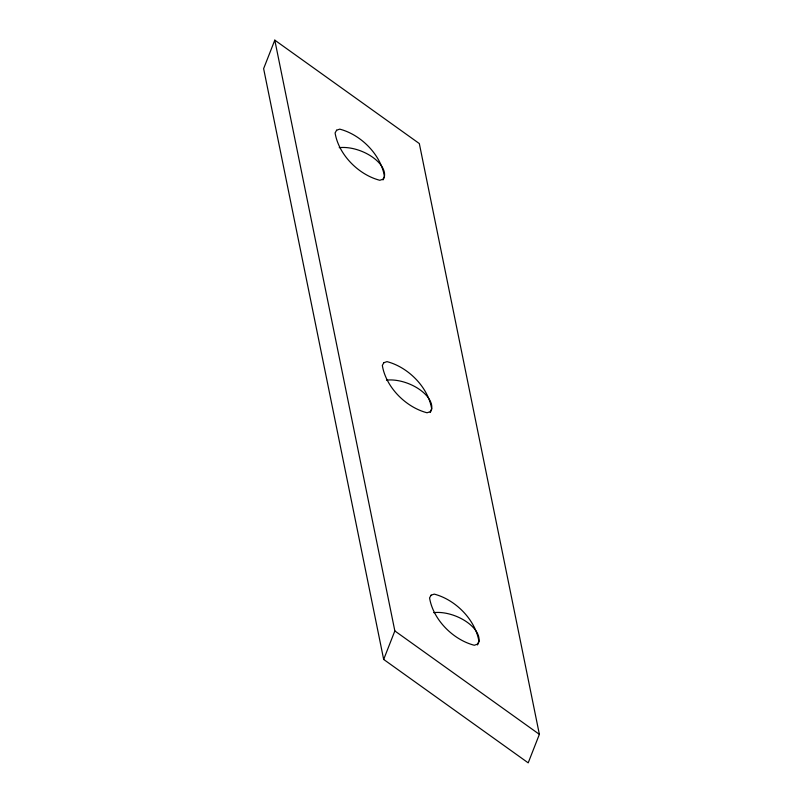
<?xml version="1.0" encoding="UTF-8"?>
<svg xmlns="http://www.w3.org/2000/svg" width="803" height="803" viewBox="0 0 803 803"><rect width="100%" height="100%" fill="white"/><g stroke="black" fill="none" stroke-linecap="round" stroke-linejoin="round"><path stroke-width="1.2" d="M274.797 40.15L263.625 68.646L383.673 659.434L528.203 762.85L539.375 734.354L419.327 143.566L274.797 40.15L394.845 630.937L383.673 659.434M394.845 630.937L539.375 734.354M386.464 380.15A31.026 16.893 21.4 0 1 420.561 390.208A31.026 16.893 21.4 0 1 430.207 412.431M339.217 147.672A31.026 16.893 21.4 0 1 373.325 157.719A31.026 16.893 21.4 0 1 382.971 179.952M433.7 612.639A31.026 16.893 21.4 0 1 467.808 622.686A31.026 16.893 21.4 0 1 477.454 644.919M336.628 130.206L335.092 132.937C338.645 154.758 358.6 174.793 379.809 180.284L382.921 179.23L384.466 176.499C380.903 154.678 360.948 134.643 339.749 129.142L336.628 130.206M383.874 362.695L382.328 365.425C385.882 387.237 405.836 407.272 427.045 412.772L430.167 411.708L431.703 408.978C428.15 387.166 408.195 367.132 386.986 361.631L383.874 362.695M431.111 595.174L429.565 597.904C433.128 619.725 453.083 639.76 474.282 645.261L477.404 644.197L478.949 641.467C475.386 619.645 455.431 599.61 434.232 594.12L431.111 595.174"/></g></svg>
